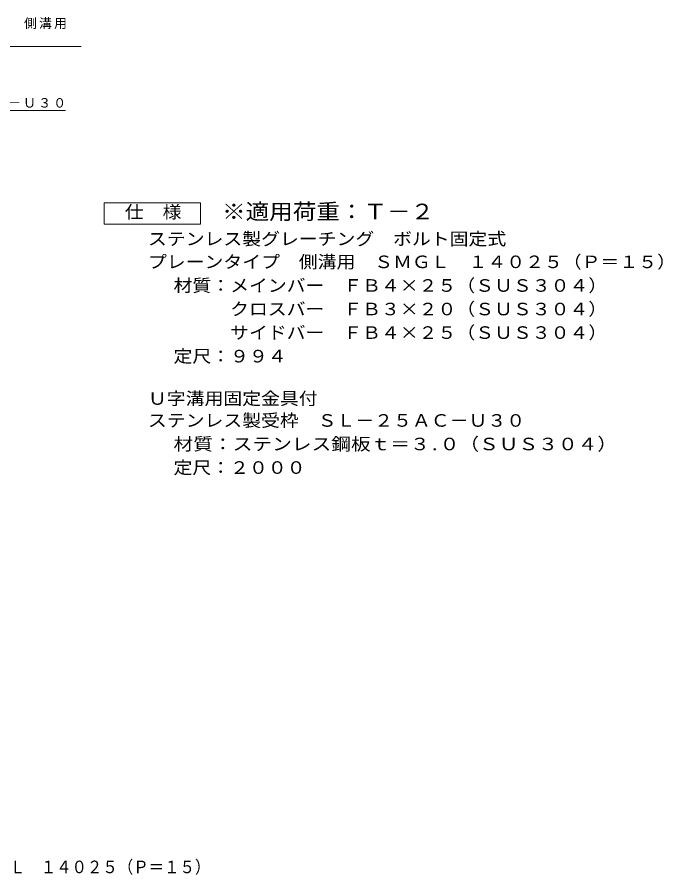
# Model space of a CAD drawing. Units: millimetres on the paper, enlarged 10 times, with parts at other scales. Extents: x -2184 to 2306, y -1959 to 1524.
# Drawn here: x 799 to 2306, y -1911 to 92 of the extents above; entities that cross this region are included whole.
import ezdxf
from ezdxf.enums import TextEntityAlignment as Align

# ---------------------------------------------------------------- set-up
doc = ezdxf.new("R2010")
doc.units = ezdxf.units.MM
doc.header["$LTSCALE"] = 10
doc.layers.add('D-5_建具', color=7, linetype='Continuous', lineweight=9)
doc.layers.add('F-0_F-0ﾚｲﾔ', color=2, linetype='Continuous')
doc.styles.add('ＭＳ ゴシック', font='')
doc.styles.get('ＭＳ ゴシック').set_extended_font_data('MS Gothic')

msp = doc.modelspace()

# ---------------------------------------------------------------- linework, layer by layer
at = {"layer": 'D-5_建具'}
for p, q in [((289.01, 23.63), (949.03, 23.63)), ((251.94, -126.37), (911.97, -126.37))]:
    msp.add_line(p, q, dxfattribs=at)
msp.add_lwpolyline([(1227.61, -391.37), (1002.61, -391.37), (1002.61, -341.37), (1227.61, -341.37)], close=True, dxfattribs=at)

# ---------------------------------------------------------------- texts
at = {"layer": 'D-5_建具', "color": 3, "style": 'ＭＳ ゴシック', "width": 1.1}
msp.add_text('※適用荷重：Ｔ－２', height=36.66, dxfattribs=at).set_placement((1277.61, -391.37), align=Align.BOTTOM_LEFT)
at = {"layer": 'D-5_建具', "color": 2, "style": 'ＭＳ ゴシック'}
for s, width, p in [('仕\u3000様', 1.1, (1050.77, -386.46)), ('ステンレス製グレーチング\u3000ボルト固定式', 1.1, (1104.7, -449.29)), ('プレーンタイプ\u3000側溝用\u3000ＳＭＧＬ\u3000１４０２５（Ｐ＝１５）', 1.1, (1104.7, -502.92)), ('材質：メインバー\u3000ＦＢ４×２５（ＳＵＳ３０４）', 1.1, (1164.41, -558.12)), ('\u3000\u3000\u3000クロスバー\u3000ＦＢ３×２０（ＳＵＳ３０４）', 1.1, (1164.41, -613.12)), ('\u3000\u3000\u3000サイドバー\u3000ＦＢ４×２５（ＳＵＳ３０４）', 1.1, (1164.41, -668.12)), ('定尺：９９４', 1.1, (1164.41, -723.12)), ('Ｕ字溝用固定金具付', 1.1, (1104.7, -821.99)), ('ステンレス製受枠\u3000ＳＬ－２５ＡＣ－Ｕ３０', 1.1, (1104.7, -873.29)), ('材質：ステンレス鋼板ｔ＝３.０（ＳＵＳ３０４）', 1.15, (1164.41, -928.29)), ('定尺：２０００', 1.1, (1164.41, -983.29))]:
    msp.add_text(s, height=29.33, dxfattribs=dict(at, width=width)).set_placement(p, align=Align.BOTTOM_LEFT)
at = {"layer": 'D-5_建具', "char_height": 21.99, "attachment_point": 7, "style": 'ＭＳ ゴシック'}
for s, insert in [('\\T1.17;ボルト固定式\u3000プレーンタイプ\u3000側溝用', (289.03, 64.14)), ('\\T1.17;ステンレス製受枠ＳＬ－２５ＡＣ－Ｕ３０', (251.97, -121.61))]:
    msp.add_mtext(s, dxfattribs=dict(at, insert=insert))
at = {"layer": 'F-0_F-0ﾚｲﾔ', "style": 'ＭＳ ゴシック', "width": 0.9}
msp.add_text('ステンレス製グレーチング\u3000ボルト固定式\u3000プレーンタイプ\u3000側溝用\u3000ＳＭＧＬ\u3000１４０２５（Ｐ＝１５）', height=29.33, dxfattribs=at).set_placement((-477.83, -1915.86), align=Align.BOTTOM_LEFT)

doc.saveas('drawing.dxf')
